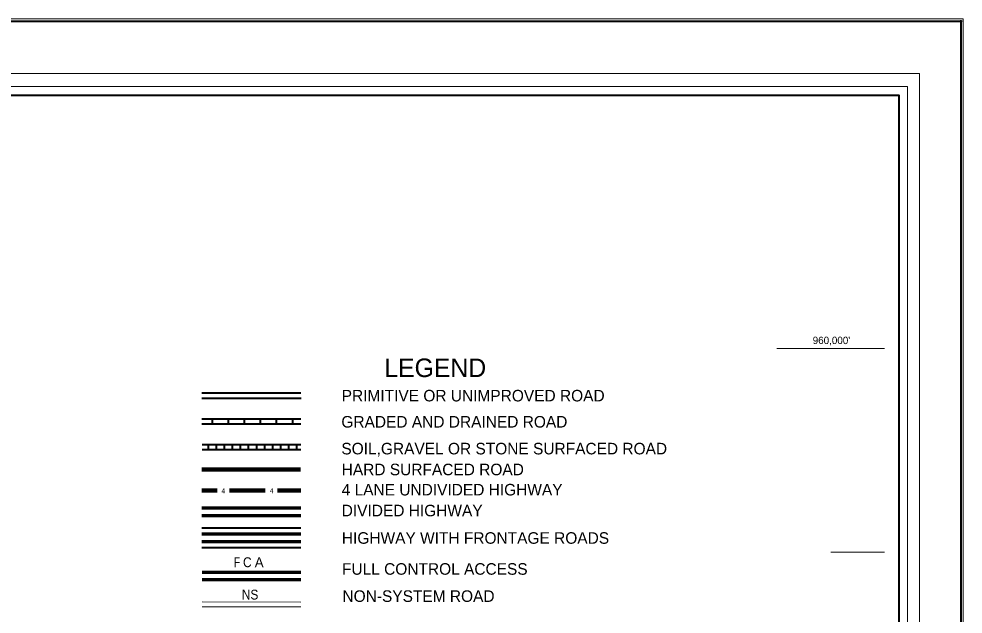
# Model space of a CAD drawing. Extents: x 801532 to 898163, y 241141 to 297538.
# Drawn here: x 884047 to 898163, y 288634 to 297538 of the extents above; entities that cross this region are included whole.
import ezdxf

# ---------------------------------------------------------------- set-up
doc = ezdxf.new("R2010")
doc.units = 0
doc.header["$LTSCALE"] = 50
doc.header["$PDMODE"] = 32
doc.header["$PDSIZE"] = 25
for name, color, linetype, lineweight in [('1', 7, 'Continuous', 25), ('20', 7, 'Continuous', 40), ('32', 7, 'Continuous', 40), ('61', 7, 'Continuous', 13)]:
    doc.layers.add(name, color=color, linetype=linetype, lineweight=lineweight)

msp = doc.modelspace()

# ---------------------------------------------------------------- linework, layer by layer
at = {"layer": '1', "lineweight": 13}
msp.add_lwpolyline([(898162.71, 241140.73), (801532.07, 241140.73), (801532.07, 297537.77), (898162.71, 297537.77)], close=True, dxfattribs=at)
at = {"layer": '1'}
msp.add_point((898128.02, 297503.31), dxfattribs=at)
at = {"layer": '20', "lineweight": 90}
for p, q in [((886780.97, 290795.55), (888259.37, 290795.04)), ((886783.56, 290481.1), (887009.03, 290481.02)), ((887193.83, 290480.96), (887730.77, 290480.77)), ((887915.57, 290480.71), (888262, 290480.59))]:
    msp.add_line(p, q, dxfattribs=at)
at = {"layer": '20', "lineweight": 70}
for p, q in [((886783.49, 290222.09), (888261.89, 290221.58)), ((886783.49, 290111.21), (888261.85, 290110.7)), ((886783.4, 289833.19), (888261.76, 289832.67)), ((886783.32, 289722.31), (888261.72, 289721.79)), ((886785.68, 289262.51), (888264.08, 289261.99)), ((886785.65, 289151.63), (888264.05, 289151.11))]:
    msp.add_line(p, q, dxfattribs=at)
at = {"layer": '20'}
for p, q in [((886783.39, 289925.59), (888261.79, 289925.04)), ((886783.29, 289629.91), (888261.69, 289629.39))]:
    msp.add_line(p, q, dxfattribs=at)
at = {"layer": '20', "lineweight": 13}
for p, q in [((886785.53, 288815.53), (888263.93, 288815.01)), ((886785.5, 288741.61), (888263.9, 288741.09))]:
    msp.add_line(p, q, dxfattribs=at)
at = {"layer": '20'}
for points in [[(801567.38, 297503.31), (898128.02, 297503.31), (898128.02, 241176.27), (801567.38, 241176.27)], [(804755.23, 296394.34), (897202.51, 296394.34), (897202.51, 242267.98), (804755.23, 242267.98)]]:
    msp.add_lwpolyline(points, close=True, dxfattribs=at)
at = {"layer": '20', "lineweight": 13}
msp.add_lwpolyline([(804446.04, 296719.81), (804446.04, 241958.7), (804624.59, 242137.37), (804624.59, 296524.98), (897333.12, 296524.98), (897333.12, 242137.37), (804624.59, 242137.37), (804446.04, 241958.7), (897511.7, 241958.7), (897511.7, 296719.81)], close=True, dxfattribs=at)
at = {"layer": '32'}
for p, q in [((886783.29, 291944.04), (888262.76, 291944.04)), ((886781.93, 291862.33), (888265.48, 291862.33)), ((886783.29, 291554.55), (888261.4, 291554.55)), ((886941.17, 291479.64), (886941.17, 291554.55)), ((887180.67, 291479.64), (887180.67, 291554.55)), ((887420.67, 291479.64), (887420.67, 291554.55)), ((887660.67, 291479.64), (887660.67, 291554.55)), ((887900.67, 291479.64), (887900.67, 291554.55)), ((888140.67, 291479.64), (888140.67, 291554.55)), ((886783.29, 291479.64), (888261.4, 291479.64)), ((886786.01, 291170.5), (888264.12, 291170.5)), ((886786.01, 291095.59), (888264.12, 291095.59)), ((886882.18, 291095.59), (886882.18, 291170.5)), ((887002.18, 291095.59), (887002.18, 291170.5)), ((887122.18, 291095.59), (887122.18, 291170.5)), ((887242.18, 291095.59), (887242.18, 291170.5)), ((887362.18, 291095.59), (887362.18, 291170.5)), ((887482.18, 291095.59), (887482.18, 291170.5)), ((887602.18, 291095.59), (887602.18, 291170.5)), ((887722.18, 291095.59), (887722.18, 291170.5)), ((887842.18, 291095.59), (887842.18, 291170.5)), ((887962.18, 291095.59), (887962.18, 291170.5)), ((888082.18, 291095.59), (888082.18, 291170.5)), ((888201.36, 291095.59), (888201.36, 291170.5))]:
    msp.add_line(p, q, dxfattribs=at)
at = {"layer": '61'}
msp.add_line((896184.79, 289560), (896989.29, 289560), dxfattribs=at)
for points in [[(895380.29, 292608), (895384.29, 292608), (895388.29, 292608), (895392.29, 292608), (895396.29, 292608), (895400.29, 292608), (895404.29, 292608), (895408.29, 292608), (895412.29, 292608), (895416.29, 292608), (895420.29, 292608), (895424.29, 292608), (895428.29, 292608), (895432.29, 292608), (895436.29, 292608), (895440.29, 292608), (895444.29, 292608), (895448.29, 292608), (895452.29, 292608), (895456.29, 292608), (895460.29, 292608), (895464.29, 292608), (895468.29, 292608), (895472.29, 292608), (895476.29, 292608), (895480.29, 292608), (895484.29, 292608), (895488.29, 292608), (895492.29, 292608), (895496.29, 292608), (895500.29, 292608), (895504.29, 292608), (895508.29, 292608), (895512.29, 292608), (895516.29, 292608), (895520.29, 292608), (895524.29, 292608), (895528.29, 292608), (895532.29, 292608), (895536.29, 292608), (895540.29, 292608), (895544.29, 292608), (895548.29, 292608), (895552.29, 292608), (895556.29, 292608), (895560.29, 292608), (895564.29, 292608), (895568.29, 292608), (895572.29, 292608), (895576.29, 292608), (895580.29, 292608), (895584.29, 292608), (895588.29, 292608), (895592.29, 292608), (895596.29, 292608), (895600.29, 292608), (895604.29, 292608), (895608.29, 292608), (895612.29, 292608), (895616.29, 292608), (895620.29, 292608), (895624.29, 292608), (895628.29, 292608), (895632.29, 292608), (895636.29, 292608), (895640.29, 292608), (895644.29, 292608), (895648.29, 292608), (895652.29, 292608), (895656.29, 292608), (895660.29, 292608), (895664.29, 292608), (895668.29, 292608), (895672.29, 292608), (895676.29, 292608), (895680.29, 292608), (895684.29, 292608), (895688.29, 292608), (895692.29, 292608), (895696.29, 292608), (895700.29, 292608), (895704.29, 292608), (895708.29, 292608), (895712.29, 292608), (895716.29, 292608), (895720.29, 292608), (895724.29, 292608), (895728.29, 292608), (895732.29, 292608), (895736.29, 292608), (895740.29, 292608), (895744.29, 292608), (895748.29, 292608), (895752.29, 292608), (895756.29, 292608), (895760.29, 292608), (895764.29, 292608), (895768.29, 292608), (895772.29, 292608), (895776.29, 292608)], [(895776.29, 292608), (895780.29, 292608), (895784.29, 292608), (895788.29, 292608), (895792.29, 292608), (895796.29, 292608), (895800.29, 292608), (895804.29, 292608), (895808.29, 292608), (895812.29, 292608), (895816.29, 292608), (895820.29, 292608), (895824.29, 292608), (895828.29, 292608), (895832.29, 292608), (895836.29, 292608), (895840.29, 292608), (895844.29, 292608), (895848.29, 292608), (895852.29, 292608), (895856.29, 292608), (895860.29, 292608), (895864.29, 292608), (895868.29, 292608), (895872.29, 292608), (895876.29, 292608), (895880.29, 292608), (895884.29, 292608), (895888.29, 292608), (895892.29, 292608), (895896.29, 292608), (895900.29, 292608), (895904.29, 292608), (895908.29, 292608), (895912.29, 292608), (895916.29, 292608), (895920.29, 292608), (895924.29, 292608), (895928.29, 292608), (895932.29, 292608), (895936.29, 292608), (895940.29, 292608), (895944.29, 292608), (895948.29, 292608), (895952.29, 292608), (895956.29, 292608), (895960.29, 292608), (895964.29, 292608), (895968.29, 292608), (895972.29, 292608), (895976.29, 292608), (895980.29, 292608), (895984.29, 292608), (895988.29, 292608), (895992.29, 292608), (895996.29, 292608), (896000.29, 292608), (896004.29, 292608), (896008.29, 292608), (896012.29, 292608), (896016.29, 292608), (896020.29, 292608), (896024.29, 292608), (896028.29, 292608), (896032.29, 292608), (896036.29, 292608), (896040.29, 292608), (896044.29, 292608), (896048.29, 292608), (896052.29, 292608), (896056.29, 292608), (896060.29, 292608), (896064.29, 292608), (896068.29, 292608), (896072.29, 292608), (896076.29, 292608), (896080.29, 292608), (896084.29, 292608), (896088.29, 292608), (896092.29, 292608), (896096.29, 292608), (896100.29, 292608), (896104.29, 292608), (896108.29, 292608), (896112.29, 292608), (896116.29, 292608), (896120.29, 292608), (896124.29, 292608), (896128.29, 292608), (896132.29, 292608), (896136.29, 292608), (896140.29, 292608), (896144.29, 292608), (896148.29, 292608), (896152.29, 292608), (896156.29, 292608), (896160.29, 292608), (896164.29, 292608), (896168.29, 292608), (896172.29, 292608)], [(896172.29, 292608), (896176.29, 292608), (896180.29, 292608), (896184.29, 292608), (896188.29, 292608), (896192.29, 292608), (896196.29, 292608), (896200.29, 292608), (896204.29, 292608), (896208.29, 292608), (896212.29, 292608), (896216.29, 292608), (896220.29, 292608), (896224.29, 292608), (896228.29, 292608), (896232.29, 292608), (896236.29, 292608), (896240.29, 292608), (896244.29, 292608), (896248.29, 292608), (896252.29, 292608), (896256.29, 292608), (896260.29, 292608), (896264.29, 292608), (896268.29, 292608), (896272.29, 292608), (896276.29, 292608), (896280.29, 292608), (896284.29, 292608), (896288.29, 292608), (896292.29, 292608), (896296.29, 292608), (896300.29, 292608), (896304.29, 292608), (896308.29, 292608), (896312.29, 292608), (896316.29, 292608), (896320.29, 292608), (896324.29, 292608), (896328.29, 292608), (896332.29, 292608), (896336.29, 292608), (896340.29, 292608), (896344.29, 292608), (896348.29, 292608), (896352.29, 292608), (896356.29, 292608), (896360.29, 292608), (896364.29, 292608), (896368.29, 292608), (896372.29, 292608), (896376.29, 292608), (896380.29, 292608), (896384.29, 292608), (896388.29, 292608), (896392.29, 292608), (896396.29, 292608), (896400.29, 292608), (896404.29, 292608), (896408.29, 292608), (896412.29, 292608), (896416.29, 292608), (896420.29, 292608), (896424.29, 292608), (896428.29, 292608), (896432.29, 292608), (896436.29, 292608), (896440.29, 292608), (896444.29, 292608), (896448.29, 292608), (896452.29, 292608), (896456.29, 292608), (896460.29, 292608), (896464.29, 292608), (896468.29, 292608), (896472.29, 292608), (896476.29, 292608), (896480.29, 292608), (896484.29, 292608), (896488.29, 292608), (896492.29, 292608), (896496.29, 292608), (896500.29, 292608), (896504.29, 292608), (896508.29, 292608), (896512.29, 292608), (896516.29, 292608), (896520.29, 292608), (896524.29, 292608), (896528.29, 292608), (896532.29, 292608), (896536.29, 292608), (896540.29, 292608), (896544.29, 292608), (896548.29, 292608), (896552.29, 292608), (896556.29, 292608), (896560.29, 292608), (896564.29, 292608), (896568.29, 292608)], [(896568.29, 292608), (896572.29, 292608), (896576.29, 292608), (896580.29, 292608), (896584.29, 292608), (896588.29, 292608), (896592.29, 292608), (896596.29, 292608), (896600.29, 292608), (896604.29, 292608), (896608.29, 292608), (896612.29, 292608), (896616.29, 292608), (896620.29, 292608), (896624.29, 292608), (896628.29, 292608), (896632.29, 292608), (896636.29, 292608), (896640.29, 292608), (896644.29, 292608), (896648.29, 292608), (896652.29, 292608), (896656.29, 292608), (896660.29, 292608), (896664.29, 292608), (896668.29, 292608), (896672.29, 292608), (896676.29, 292608), (896680.29, 292608), (896684.29, 292608), (896688.29, 292608), (896692.29, 292608), (896696.29, 292608), (896700.29, 292608), (896704.29, 292608), (896708.29, 292608), (896712.29, 292608), (896716.29, 292608), (896720.29, 292608), (896724.29, 292608), (896728.29, 292608), (896732.29, 292608), (896736.29, 292608), (896740.29, 292608), (896744.29, 292608), (896748.29, 292608), (896752.29, 292608), (896756.29, 292608), (896760.29, 292608), (896764.29, 292608), (896768.29, 292608), (896772.29, 292608), (896776.29, 292608), (896780.29, 292608), (896784.29, 292608), (896788.29, 292608), (896792.29, 292608), (896796.29, 292608), (896800.29, 292608), (896804.29, 292608), (896808.29, 292608), (896812.29, 292608), (896816.29, 292608), (896820.29, 292608), (896824.29, 292608), (896828.29, 292608), (896832.29, 292608), (896836.29, 292608), (896840.29, 292608), (896844.29, 292608), (896848.29, 292608), (896852.29, 292608), (896856.29, 292608), (896860.29, 292608), (896864.29, 292608), (896868.29, 292608), (896872.29, 292608), (896876.29, 292608), (896880.29, 292608), (896884.29, 292608), (896888.29, 292608), (896892.29, 292608), (896896.29, 292608), (896900.29, 292608), (896904.29, 292608), (896908.29, 292608), (896912.29, 292608), (896916.29, 292608), (896920.29, 292608), (896924.29, 292608), (896928.29, 292608), (896932.29, 292608), (896936.29, 292608), (896940.29, 292608), (896944.29, 292608), (896948.29, 292608), (896952.29, 292608), (896956.29, 292608), (896960.29, 292608), (896964.29, 292608)], [(896964.29, 292608), (896968.29, 292608), (896972.29, 292608), (896976.29, 292608), (896980.29, 292608), (896984.29, 292608), (896989.29, 292608)]]:
    msp.add_lwpolyline(points, dxfattribs=at)

# ---------------------------------------------------------------- texts
at = {"layer": '20'}
for s, height, p in [('LEGEND', 277.2, (889509.04, 292179.88)), ('PRIMITIVE OR UNIMPROVED ROAD', 172.9, (888873.17, 291815.39)), ('GRADED AND DRAINED ROAD', 172.9, (888868.19, 291424.38)), ('SOIL,GRAVEL OR STONE SURFACED ROAD', 172.9, (888868.19, 291023.18)), ('HARD SURFACED ROAD', 172.9, (888873.14, 290711.13)), ('4 LANE UNDIVIDED HIGHWAY', 172.9, (888873.14, 290408.98)), ('DIVIDED HIGHWAY', 172.9, (888873.14, 290096.93)), ('HIGHWAY WITH FRONTAGE ROADS', 172.9, (888875.9, 289686.17)), ('FULL CONTROL ACCESS', 172.9, (888877.64, 289223.07)), ('FULL CONTROL ACCESS', 172.9, (888877.64, 289223.07)), ('NON-SYSTEM ROAD', 172.9, (888884.58, 288816.63))]:
    msp.add_text(s, height=height, dxfattribs=at).set_placement(p)
for s, height, rotation, width, p in [('4', 73.92, 359.966, 0.85, (887075.38, 290440.57)), ('4', 73.92, 359.966, 0.85, (887798.06, 290442.07)), ('F', 147.8, 359.989, 0.8, (887259.16, 289336.26)), ('C', 147.8, 359.981, 0.9, (887397.82, 289336.21)), ('NS', 147.8, 359.982, 0.9, (887380.37, 288852.28))]:
    msp.add_text(s, height=height, rotation=rotation, dxfattribs=dict(at, width=width)).set_placement(p)
msp.add_text('A', height=147.8, rotation=359.978, dxfattribs=at).set_placement((887573.67, 289336.15))
at = {"layer": '61'}
msp.add_text("960,000'", height=110, dxfattribs=at).set_placement((895914.27, 292673.36))

doc.saveas('drawing.dxf')
